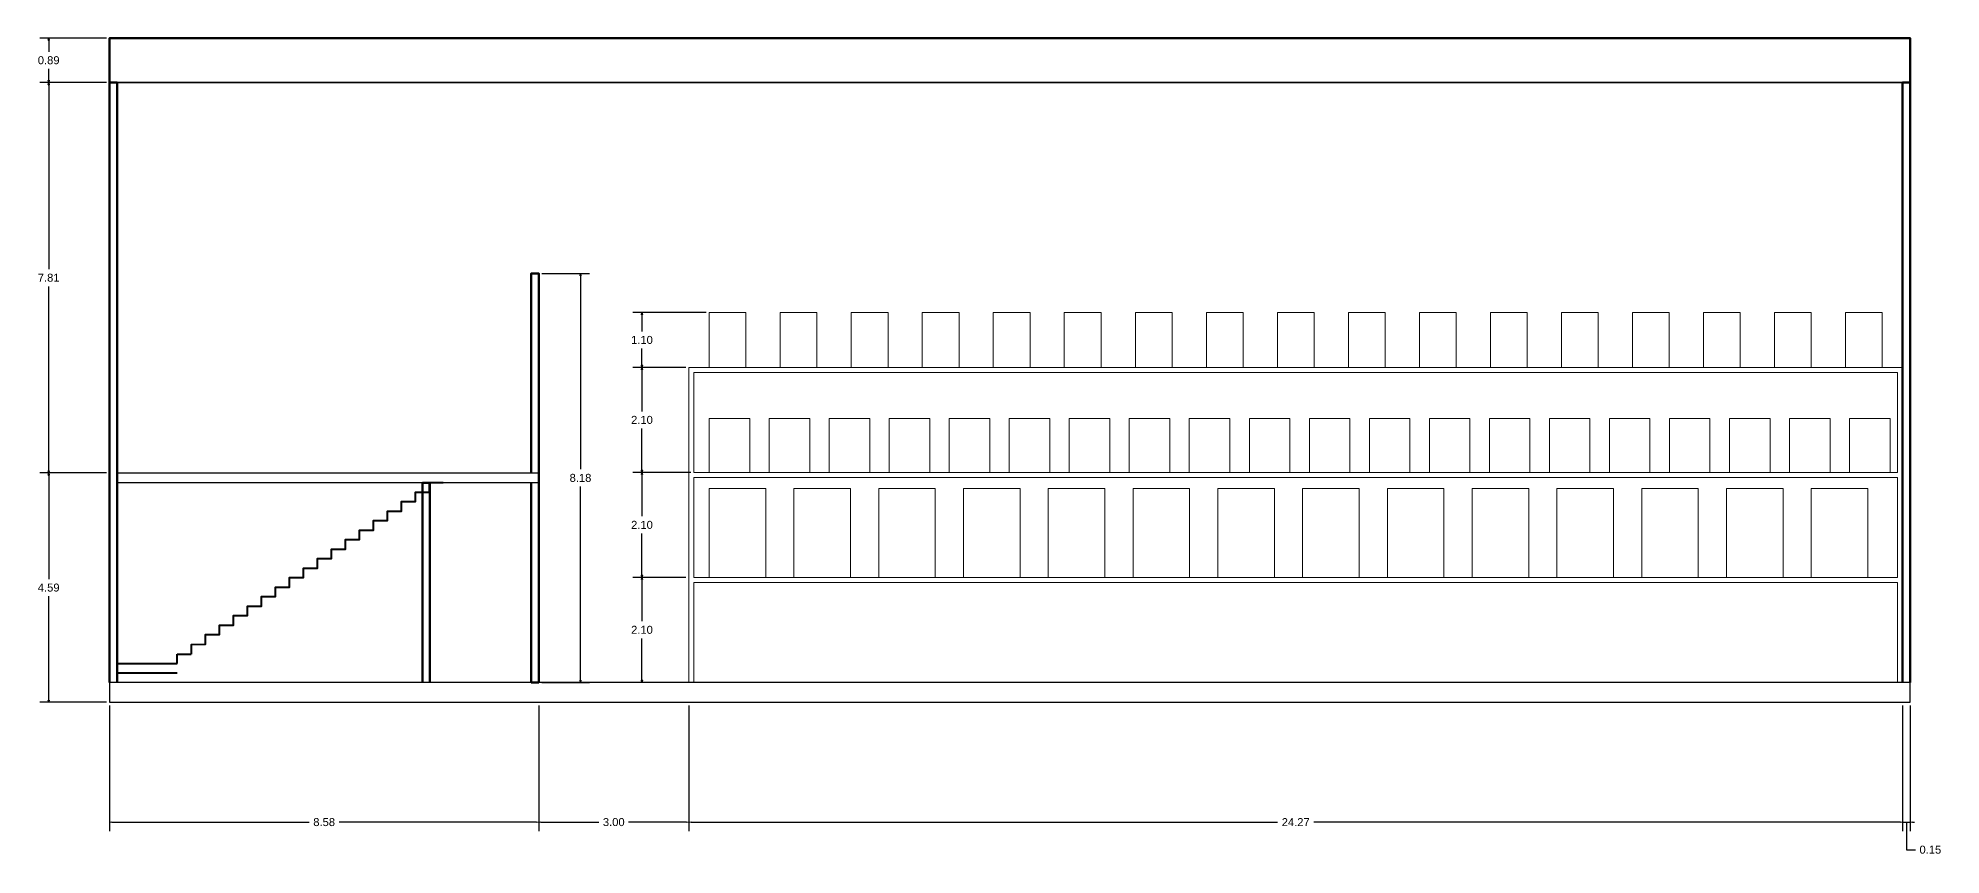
# Model space of a CAD drawing. Header units: metres. Extents: x -1 to 720, y -8 to 179.
# Drawn here: x 624.34 to 662.38, y 58.78 to 75.13 of the extents above; entities that cross this region are included whole.
import ezdxf

# ---------------------------------------------------------------- set-up
doc = ezdxf.new("R2010")
doc.units = ezdxf.units.M
doc.header["$PDMODE"] = 34
for name, color, linetype in [('0-Dimension', 9, 'Continuous'), ('S-FNDN', 7, 'Continuous'), ('S-PLAT', 7, 'Continuous')]:
    doc.layers.add(name, color=color, linetype=linetype)
for name, color, linetype, lineweight in [('A-EQPM', 46, 'Continuous', 18), ('A-FLOR', 252, 'Continuous', 35), ('A-FURN', 46, 'Continuous', 18), ('A-ROOF', 226, 'Continuous', 53), ('A-WALL', 7, 'Continuous', 60), ('S-STRS', 4, 'Continuous', 40)]:
    doc.layers.add(name, color=color, linetype=linetype, lineweight=lineweight)
doc.styles.get("Standard").update_dxf_attribs({"font": 'arial.ttf'})
doc.dimstyles.new('DAPC Standard', dxfattribs={"dimtxt": 0.3, "dimasz": 0.18, "dimexe": 0.18, "dimexo": 0.0625, "dimgap": 0.09, "dimtad": 0, "dimtih": 1, "dimtoh": 1, "dimzin": 0, "dimdsep": 46, "dimtxsty": 'Standard', "dimblk": 'CLOSEDBLANK', "dimcen": 0.09, "dimazin": 0, "dimtfac": 1, "dimtofl": 0, "dimtmove": 0, "dimatfit": 3, "dimfxl": 1, "dimtolj": 1, "dimtzin": 0, "dimarcsym": 0})

# ---------------------------------------------------------------- blocks, each defined once
blk = doc.blocks.new('*U91')
at = {"layer": 'A-EQPM'}
blk.add_lwpolyline([(-0.3675, -0.55), (-0.3675, 0.55), (0.3675, 0.55), (0.3675, -0.55), (-0.3675, -0.55)], dxfattribs=at)
blk = doc.blocks.new('*U92')
at = {"layer": 'A-EQPM', "color": 0, "linetype": 'ByBlock', "lineweight": -2, "transparency": 16777216}
for p in [(0, 0), (1.42, 0), (2.84, 0), (4.26, 0), (5.68, 0), (7.1, 0), (8.52, 0), (9.94, 0), (11.36, 0), (12.78, 0), (14.2, 0), (15.62, 0), (17.04, 0), (18.46, 0), (19.88, 0), (21.3, 0), (22.72, 0)]:
    blk.add_blockref('*U91', p, dxfattribs=at)
blk = doc.blocks.new('*U93')
at = {"layer": 'A-EQPM'}
blk.add_lwpolyline([(-0.405, -0.54), (-0.405, 0.54), (0.405, 0.54), (0.405, -0.54), (-0.405, -0.54)], dxfattribs=at)
blk = doc.blocks.new('*U94')
at = {"layer": 'A-EQPM', "color": 0, "linetype": 'ByBlock', "lineweight": -2, "transparency": 16777216}
for p in [(0, 0), (1.2, 0), (2.4, 0), (3.6, 0), (4.8, 0), (6, 0), (7.2, 0), (8.4, 0), (9.6, 0), (10.8, 0), (12, 0), (13.2, 0), (14.4, 0), (15.6, 0), (16.8, 0), (18, 0), (19.2, 0), (20.4, 0), (21.6, 0), (22.8, 0)]:
    blk.add_blockref('*U93', p, dxfattribs=at)
blk = doc.blocks.new('*U95')
at = {"layer": 'A-EQPM'}
blk.add_lwpolyline([(-0.565, -0.89), (-0.565, 0.89), (0.565, 0.89), (0.565, -0.89), (-0.565, -0.89)], dxfattribs=at)
blk = doc.blocks.new('*U96')
at = {"layer": 'A-EQPM', "color": 0, "linetype": 'ByBlock', "lineweight": -2, "transparency": 16777216}
for p in [(0, 0), (1.695, 0), (3.39, 0), (5.085, 0), (6.78, 0), (8.475, 0), (10.17, 0), (11.865, 0), (13.56, 0), (15.255, 0), (16.95, 0), (18.645, 0), (20.34, 0), (22.035, 0)]:
    blk.add_blockref('*U95', p, dxfattribs=at)
blk = doc.blocks.new('_ClosedBlank')
at = {"color": 0, "linetype": 'ByBlock', "lineweight": -2}
for p, q in [((-1, 0.17), (0, 0)), ((-1, 0.17), (-1, -0.17)), ((0, 0), (-1, -0.17))]:
    blk.add_line(p, q, dxfattribs=at)
blk = doc.blocks.new('*D483')
at = {"layer": '0-Dimension', "color": 0, "lineweight": -2, "transparency": 16777216}
for p, q in [((625.704, 66.426), (624.368, 66.426)), ((624.548, 66.381), (624.548, 64.303)), ((624.548, 61.881), (624.548, 63.959)), ((625.704, 61.836), (624.368, 61.836))]:
    blk.add_line(p, q, dxfattribs=at)
at = {"layer": 'Defpoints', "color": 0, "transparency": 16777216}
for p in [(624.548, 66.426), (625.766, 66.426), (625.766, 61.836)]:
    blk.add_point(p, dxfattribs=at)
at = {"layer": '0-Dimension', "color": 0, "lineweight": -2, "transparency": 16777216, "xscale": 0.045, "yscale": 0.045, "zscale": 0.045}
for p, rotation in [((624.548, 66.426), 90), ((624.548, 61.836), 270)]:
    blk.add_blockref('_ClosedBlank', p, dxfattribs=dict(at, rotation=rotation))
at = {"layer": '0-Dimension', "color": 0, "transparency": 16777216, "insert": (624.548, 64.131), "char_height": 0.16, "attachment_point": 5}
blk.add_mtext('\\A1;4.59', dxfattribs=at)
blk = doc.blocks.new('*D484')
at = {"layer": '0-Dimension', "color": 0, "lineweight": -2, "transparency": 16777216}
for p, q in [((625.704, 74.236), (624.368, 74.236)), ((624.548, 74.191), (624.548, 70.503)), ((624.548, 66.471), (624.548, 70.159)), ((625.704, 66.426), (624.368, 66.426))]:
    blk.add_line(p, q, dxfattribs=at)
at = {"layer": 'Defpoints', "color": 0, "transparency": 16777216}
for p in [(624.548, 74.236), (625.766, 74.236), (625.766, 66.426)]:
    blk.add_point(p, dxfattribs=at)
at = {"layer": '0-Dimension', "color": 0, "lineweight": -2, "transparency": 16777216, "xscale": 0.045, "yscale": 0.045, "zscale": 0.045}
for p, rotation in [((624.548, 74.236), 90), ((624.548, 66.426), 270)]:
    blk.add_blockref('_ClosedBlank', p, dxfattribs=dict(at, rotation=rotation))
at = {"layer": '0-Dimension', "color": 0, "transparency": 16777216, "insert": (624.548, 70.331), "char_height": 0.16, "attachment_point": 5}
blk.add_mtext('\\A1;7.81', dxfattribs=at)
blk = doc.blocks.new('*D485')
at = {"layer": '0-Dimension', "color": 0, "lineweight": -2, "transparency": 16777216}
for p, q in [((625.704, 75.127), (624.368, 75.127)), ((624.548, 75.082), (624.548, 74.853)), ((625.704, 74.236), (624.368, 74.236)), ((624.548, 74.281), (624.548, 74.51))]:
    blk.add_line(p, q, dxfattribs=at)
at = {"layer": 'Defpoints', "color": 0, "transparency": 16777216}
for p in [(624.548, 75.127), (625.766, 75.127), (625.766, 74.236)]:
    blk.add_point(p, dxfattribs=at)
at = {"layer": '0-Dimension', "color": 0, "lineweight": -2, "transparency": 16777216, "xscale": 0.045, "yscale": 0.045, "zscale": 0.045}
for p, rotation in [((624.548, 75.127), 90), ((624.548, 74.236), 270)]:
    blk.add_blockref('_ClosedBlank', p, dxfattribs=dict(at, rotation=rotation))
at = {"layer": '0-Dimension', "color": 0, "transparency": 16777216, "insert": (624.548, 74.682), "char_height": 0.16, "attachment_point": 5}
blk.add_mtext('\\A1;0.89', dxfattribs=at)
blk = doc.blocks.new('*D486')
at = {"layer": '0-Dimension', "color": 0, "lineweight": -2, "transparency": 16777216}
for p, q in [((625.766, 61.774), (625.766, 59.259)), ((634.346, 61.774), (634.346, 59.259)), ((625.811, 59.439), (629.758, 59.439)), ((634.301, 59.439), (630.354, 59.439))]:
    blk.add_line(p, q, dxfattribs=at)
at = {"layer": 'Defpoints', "color": 0, "transparency": 16777216}
for p in [(625.766, 61.836), (634.346, 61.836), (634.346, 59.439)]:
    blk.add_point(p, dxfattribs=at)
at = {"layer": '0-Dimension', "color": 0, "lineweight": -2, "transparency": 16777216, "xscale": 0.045, "yscale": 0.045, "zscale": 0.045, "rotation": 180}
blk.add_blockref('_ClosedBlank', (625.766, 59.439), dxfattribs=at)
at = {"layer": '0-Dimension', "color": 0, "lineweight": -2, "transparency": 16777216, "xscale": 0.045, "yscale": 0.045, "zscale": 0.045}
blk.add_blockref('_ClosedBlank', (634.346, 59.439), dxfattribs=at)
at = {"layer": '0-Dimension', "color": 0, "transparency": 16777216, "insert": (630.056, 59.439), "char_height": 0.16, "attachment_point": 5}
blk.add_mtext('\\A1;8.58', dxfattribs=at)
blk = doc.blocks.new('*D487')
at = {"layer": '0-Dimension', "color": 0, "lineweight": -2, "transparency": 16777216}
for p, q in [((634.346, 61.774), (634.346, 59.259)), ((637.346, 61.774), (637.346, 59.259)), ((634.391, 59.439), (635.549, 59.439)), ((637.301, 59.439), (636.144, 59.439))]:
    blk.add_line(p, q, dxfattribs=at)
at = {"layer": 'Defpoints', "color": 0, "transparency": 16777216}
for p in [(634.346, 61.836), (637.346, 61.836), (637.346, 59.439)]:
    blk.add_point(p, dxfattribs=at)
at = {"layer": '0-Dimension', "color": 0, "lineweight": -2, "transparency": 16777216, "xscale": 0.045, "yscale": 0.045, "zscale": 0.045, "rotation": 180}
blk.add_blockref('_ClosedBlank', (634.346, 59.439), dxfattribs=at)
at = {"layer": '0-Dimension', "color": 0, "lineweight": -2, "transparency": 16777216, "xscale": 0.045, "yscale": 0.045, "zscale": 0.045}
blk.add_blockref('_ClosedBlank', (637.346, 59.439), dxfattribs=at)
at = {"layer": '0-Dimension', "color": 0, "transparency": 16777216, "insert": (635.846, 59.439), "char_height": 0.16, "attachment_point": 5}
blk.add_mtext('\\A1;3.00', dxfattribs=at)
blk = doc.blocks.new('*D488')
at = {"layer": '0-Dimension', "color": 0, "lineweight": -2, "transparency": 16777216}
for p, q in [((637.346, 61.774), (637.346, 59.259)), ((661.616, 61.774), (661.616, 59.259)), ((637.391, 59.439), (649.12, 59.439)), ((661.571, 59.439), (649.843, 59.439))]:
    blk.add_line(p, q, dxfattribs=at)
at = {"layer": 'Defpoints', "color": 0, "transparency": 16777216}
for p in [(637.346, 61.836), (661.616, 61.836), (661.616, 59.439)]:
    blk.add_point(p, dxfattribs=at)
at = {"layer": '0-Dimension', "color": 0, "lineweight": -2, "transparency": 16777216, "xscale": 0.045, "yscale": 0.045, "zscale": 0.045, "rotation": 180}
blk.add_blockref('_ClosedBlank', (637.346, 59.439), dxfattribs=at)
at = {"layer": '0-Dimension', "color": 0, "lineweight": -2, "transparency": 16777216, "xscale": 0.045, "yscale": 0.045, "zscale": 0.045}
blk.add_blockref('_ClosedBlank', (661.616, 59.439), dxfattribs=at)
at = {"layer": '0-Dimension', "color": 0, "transparency": 16777216, "insert": (649.481, 59.439), "char_height": 0.16, "attachment_point": 5}
blk.add_mtext('\\A1;24.27', dxfattribs=at)
blk = doc.blocks.new('*D489')
at = {"layer": '0-Dimension', "color": 0, "lineweight": -2, "transparency": 16777216}
for p, q in [((661.616, 61.774), (661.616, 59.259)), ((661.766, 61.774), (661.766, 59.259)), ((661.571, 59.439), (661.526, 59.439)), ((661.616, 59.439), (661.766, 59.439)), ((661.691, 59.439), (661.691, 58.887)), ((661.811, 59.439), (661.856, 59.439)), ((661.691, 58.887), (661.871, 58.887))]:
    blk.add_line(p, q, dxfattribs=at)
at = {"layer": 'Defpoints', "color": 0, "transparency": 16777216}
for p in [(661.616, 61.836), (661.766, 61.836), (661.766, 59.439)]:
    blk.add_point(p, dxfattribs=at)
at = {"layer": '0-Dimension', "color": 0, "lineweight": -2, "transparency": 16777216, "xscale": 0.045, "yscale": 0.045, "zscale": 0.045}
blk.add_blockref('_ClosedBlank', (661.616, 59.439), dxfattribs=at)
at = {"layer": '0-Dimension', "color": 0, "lineweight": -2, "transparency": 16777216, "xscale": 0.045, "yscale": 0.045, "zscale": 0.045, "rotation": 180}
blk.add_blockref('_ClosedBlank', (661.766, 59.439), dxfattribs=at)
at = {"layer": '0-Dimension', "color": 0, "transparency": 16777216, "insert": (662.17, 58.887), "char_height": 0.16, "attachment_point": 5}
blk.add_mtext('\\A1;0.15', dxfattribs=at)
blk = doc.blocks.new('*D490')
at = {"layer": '0-Dimension', "color": 0, "lineweight": -2, "transparency": 16777216}
for p, q in [((634.409, 70.416), (635.361, 70.416)), ((635.181, 70.371), (635.181, 66.498)), ((635.181, 62.281), (635.181, 66.154)), ((634.409, 62.236), (635.361, 62.236))]:
    blk.add_line(p, q, dxfattribs=at)
at = {"layer": 'Defpoints', "color": 0, "transparency": 16777216}
for p in [(634.346, 70.416), (635.181, 70.416), (634.346, 62.236)]:
    blk.add_point(p, dxfattribs=at)
at = {"layer": '0-Dimension', "color": 0, "lineweight": -2, "transparency": 16777216, "xscale": 0.045, "yscale": 0.045, "zscale": 0.045}
for p, rotation in [((635.181, 70.416), 90), ((635.181, 62.236), 270)]:
    blk.add_blockref('_ClosedBlank', p, dxfattribs=dict(at, rotation=rotation))
at = {"layer": '0-Dimension', "color": 0, "transparency": 16777216, "insert": (635.181, 66.326), "char_height": 0.16, "attachment_point": 5}
blk.add_mtext('\\A1;8.18', dxfattribs=at)
blk = doc.blocks.new('*D491')
at = {"layer": '0-Dimension', "color": 0, "lineweight": -2, "transparency": 16777216}
for p, q in [((637.284, 64.336), (636.23, 64.336)), ((636.41, 64.291), (636.41, 63.458)), ((636.41, 62.281), (636.41, 63.114)), ((637.284, 62.236), (636.23, 62.236))]:
    blk.add_line(p, q, dxfattribs=at)
at = {"layer": 'Defpoints', "color": 0, "transparency": 16777216}
for p in [(636.41, 64.336), (637.346, 64.336), (637.346, 62.236)]:
    blk.add_point(p, dxfattribs=at)
at = {"layer": '0-Dimension', "color": 0, "lineweight": -2, "transparency": 16777216, "xscale": 0.045, "yscale": 0.045, "zscale": 0.045}
for p, rotation in [((636.41, 64.336), 90), ((636.41, 62.236), 270)]:
    blk.add_blockref('_ClosedBlank', p, dxfattribs=dict(at, rotation=rotation))
at = {"layer": '0-Dimension', "color": 0, "transparency": 16777216, "insert": (636.41, 63.286), "char_height": 0.16, "attachment_point": 5}
blk.add_mtext('\\A1;2.10', dxfattribs=at)
blk = doc.blocks.new('*D492')
at = {"layer": '0-Dimension', "color": 0, "lineweight": -2, "transparency": 16777216}
for p, q in [((637.384, 66.436), (636.23, 66.436)), ((636.41, 66.391), (636.41, 65.558)), ((636.41, 64.381), (636.41, 65.214)), ((637.284, 64.336), (636.23, 64.336))]:
    blk.add_line(p, q, dxfattribs=at)
at = {"layer": 'Defpoints', "color": 0, "transparency": 16777216}
for p in [(636.41, 66.436), (637.446, 66.436), (637.346, 64.336)]:
    blk.add_point(p, dxfattribs=at)
at = {"layer": '0-Dimension', "color": 0, "lineweight": -2, "transparency": 16777216, "xscale": 0.045, "yscale": 0.045, "zscale": 0.045}
for p, rotation in [((636.41, 66.436), 90), ((636.41, 64.336), 270)]:
    blk.add_blockref('_ClosedBlank', p, dxfattribs=dict(at, rotation=rotation))
at = {"layer": '0-Dimension', "color": 0, "transparency": 16777216, "insert": (636.41, 65.386), "char_height": 0.16, "attachment_point": 5}
blk.add_mtext('\\A1;2.10', dxfattribs=at)
blk = doc.blocks.new('*D493')
at = {"layer": '0-Dimension', "color": 0, "lineweight": -2, "transparency": 16777216}
for p, q in [((637.284, 68.536), (636.23, 68.536)), ((636.41, 68.491), (636.41, 67.658)), ((636.41, 66.481), (636.41, 67.314)), ((637.384, 66.436), (636.23, 66.436))]:
    blk.add_line(p, q, dxfattribs=at)
at = {"layer": 'Defpoints', "color": 0, "transparency": 16777216}
for p in [(636.41, 68.536), (637.346, 68.536), (637.446, 66.436)]:
    blk.add_point(p, dxfattribs=at)
at = {"layer": '0-Dimension', "color": 0, "lineweight": -2, "transparency": 16777216, "xscale": 0.045, "yscale": 0.045, "zscale": 0.045}
for p, rotation in [((636.41, 68.536), 90), ((636.41, 66.436), 270)]:
    blk.add_blockref('_ClosedBlank', p, dxfattribs=dict(at, rotation=rotation))
at = {"layer": '0-Dimension', "color": 0, "transparency": 16777216, "insert": (636.41, 67.486), "char_height": 0.16, "attachment_point": 5}
blk.add_mtext('\\A1;2.10', dxfattribs=at)
blk = doc.blocks.new('*D494')
at = {"layer": '0-Dimension', "color": 0, "lineweight": -2, "transparency": 16777216}
for p, q in [((637.692, 69.636), (636.23, 69.636)), ((636.41, 69.591), (636.41, 69.258)), ((636.41, 68.581), (636.41, 68.914)), ((637.284, 68.536), (636.23, 68.536))]:
    blk.add_line(p, q, dxfattribs=at)
at = {"layer": 'Defpoints', "color": 0, "transparency": 16777216}
for p in [(636.41, 69.636), (637.754, 69.636), (637.346, 68.536)]:
    blk.add_point(p, dxfattribs=at)
at = {"layer": '0-Dimension', "color": 0, "lineweight": -2, "transparency": 16777216, "xscale": 0.045, "yscale": 0.045, "zscale": 0.045}
for p, rotation in [((636.41, 69.636), 90), ((636.41, 68.536), 270)]:
    blk.add_blockref('_ClosedBlank', p, dxfattribs=dict(at, rotation=rotation))
at = {"layer": '0-Dimension', "color": 0, "transparency": 16777216, "insert": (636.41, 69.086), "char_height": 0.16, "attachment_point": 5}
blk.add_mtext('\\A1;1.10', dxfattribs=at)

msp = doc.modelspace()

# ---------------------------------------------------------------- linework, layer by layer
at = {"layer": 'A-FLOR'}
msp.add_line((625.766, 74.236), (661.766, 74.236), dxfattribs=at)
at = {"layer": 'A-FURN'}
for points in [[(661.616, 62.236), (661.616, 68.536), (637.346, 68.536), (637.346, 62.236), (637.446, 62.236), (637.446, 64.236), (661.516, 64.236), (661.516, 62.236), (661.616, 62.236)], [(637.446, 66.436), (637.446, 68.436), (661.516, 68.436), (661.516, 66.436), (637.446, 66.436)], [(637.446, 64.336), (637.446, 66.336), (661.516, 66.336), (661.516, 64.336), (637.446, 64.336)]]:
    msp.add_lwpolyline(points, dxfattribs=at)
at = {"layer": 'A-ROOF'}
msp.add_lwpolyline([(661.766, 74.236), (661.766, 75.127), (625.766, 75.127), (625.766, 74.236)], dxfattribs=at)
at = {"layer": 'A-WALL'}
for points in [[(625.766, 62.236), (625.766, 74.236), (625.916, 74.236), (625.916, 62.236)], [(661.766, 62.236), (661.766, 74.236), (661.616, 74.236), (661.616, 62.236)], [(634.197, 66.226), (634.197, 62.236), (634.346, 62.236), (634.346, 70.416), (634.196, 70.416), (634.196, 66.426)], [(632.169, 62.236), (632.169, 66.226), (632.019, 66.226), (632.019, 62.236)]]:
    msp.add_lwpolyline(points, dxfattribs=at)
at = {"layer": 'S-FNDN'}
msp.add_lwpolyline([(661.766, 62.236), (625.766, 62.236), (625.766, 61.836), (661.766, 61.836), (661.766, 62.236)], dxfattribs=at)
at = {"layer": 'S-PLAT'}
msp.add_lwpolyline([(634.346, 66.226), (625.916, 66.226), (625.916, 66.426), (634.346, 66.426)], dxfattribs=at)
at = {"layer": 'S-STRS'}
for p, q in [((627.116, 62.616), (627.116, 62.799)), ((627.116, 62.799), (627.396, 62.799)), ((625.916, 62.616), (627.116, 62.616)), ((625.916, 62.426), (627.116, 62.426))]:
    msp.add_line(p, q, dxfattribs=at)
msp.add_lwpolyline([(632.436, 66.226), (632.156, 66.226), (632.156, 66.036), (631.876, 66.036), (631.876, 65.846), (631.596, 65.846), (631.596, 65.656), (631.316, 65.656), (631.316, 65.466), (631.036, 65.466), (631.036, 65.276), (630.756, 65.276), (630.756, 65.086), (630.476, 65.086), (630.476, 64.896), (630.196, 64.896), (630.196, 64.706), (629.916, 64.706), (629.916, 64.516), (629.636, 64.516), (629.636, 64.326), (629.356, 64.326), (629.356, 64.136), (629.076, 64.136), (629.076, 63.946), (628.796, 63.946), (628.796, 63.756), (628.516, 63.756), (628.516, 63.566), (628.236, 63.566), (628.236, 63.376), (627.956, 63.376), (627.956, 63.186), (627.676, 63.186), (627.676, 62.996), (627.396, 62.989), (627.396, 62.799)], dxfattribs=at)

# ---------------------------------------------------------------- block references
at = {"layer": 'A-EQPM'}
for name, p in [('*U92', (638.122, 69.086)), ('*U94', (638.159, 66.976)), ('*U96', (638.319, 65.226))]:
    msp.add_blockref(name, p, dxfattribs=at)

# ---------------------------------------------------------------- dimensions: what is measured, and where the dimension line sits
at = {"layer": '0-Dimension'}
for base, p1, p2, override, picture, middle in [((624.548, 75.127), (625.766, 74.236), (625.766, 75.127), {"dimtxt": 0.16, "dimasz": 0.045, "dimtmove": 1}, '*D485', (624.548, 74.682)), ((624.548, 74.236), (625.766, 66.426), (625.766, 74.236), {"dimtxt": 0.16, "dimasz": 0.045, "dimtmove": 1}, '*D484', (624.548, 70.331)), ((635.181, 70.416), (634.346, 62.236), (634.346, 70.416), {"dimtxt": 0.16, "dimasz": 0.045}, '*D490', (635.181, 66.326)), ((636.41, 69.636), (637.346, 68.536), (637.754, 69.636), {"dimtxt": 0.16, "dimasz": 0.045, "dimtmove": 1}, '*D494', (636.41, 69.086)), ((636.41, 68.536), (637.446, 66.436), (637.346, 68.536), {"dimtxt": 0.16, "dimasz": 0.045, "dimtmove": 1}, '*D493', (636.41, 67.486)), ((624.548, 66.426), (625.766, 61.836), (625.766, 66.426), {"dimtxt": 0.16, "dimasz": 0.045}, '*D483', (624.548, 64.131)), ((636.41, 66.436), (637.346, 64.336), (637.446, 66.436), {"dimtxt": 0.16, "dimasz": 0.045, "dimtmove": 1}, '*D492', (636.41, 65.386)), ((636.41, 64.336), (637.346, 62.236), (637.346, 64.336), {"dimtxt": 0.16, "dimasz": 0.045}, '*D491', (636.41, 63.286))]:
    dim = msp.add_linear_dim(base=base, p1=p1, p2=p2, angle=90, dimstyle='DAPC Standard', override=override, dxfattribs=at)
    dim.commit()
    dim.dimension.update_dxf_attribs({"geometry": picture, "text_midpoint": middle})
for base, p1, p2, override, picture, middle in [((634.346, 59.439), (625.766, 61.836), (634.346, 61.836), {"dimtxt": 0.16, "dimasz": 0.045}, '*D486', (630.056, 59.439)), ((637.346, 59.439), (634.346, 61.836), (637.346, 61.836), {"dimtxt": 0.16, "dimasz": 0.045, "dimtmove": 1}, '*D487', (635.846, 59.439)), ((661.616, 59.439), (637.346, 61.836), (661.616, 61.836), {"dimtxt": 0.16, "dimasz": 0.045, "dimtmove": 1}, '*D488', (649.481, 59.439)), ((661.766, 59.439), (661.616, 61.836), (661.766, 61.836), {"dimtxt": 0.16, "dimasz": 0.045, "dimtmove": 1}, '*D489', (661.961, 58.887))]:
    dim = msp.add_linear_dim(base=base, p1=p1, p2=p2, dimstyle='DAPC Standard', override=override, dxfattribs=at)
    dim.commit()
    dim.dimension.update_dxf_attribs({"geometry": picture, "text_midpoint": middle})

doc.saveas('drawing.dxf')
